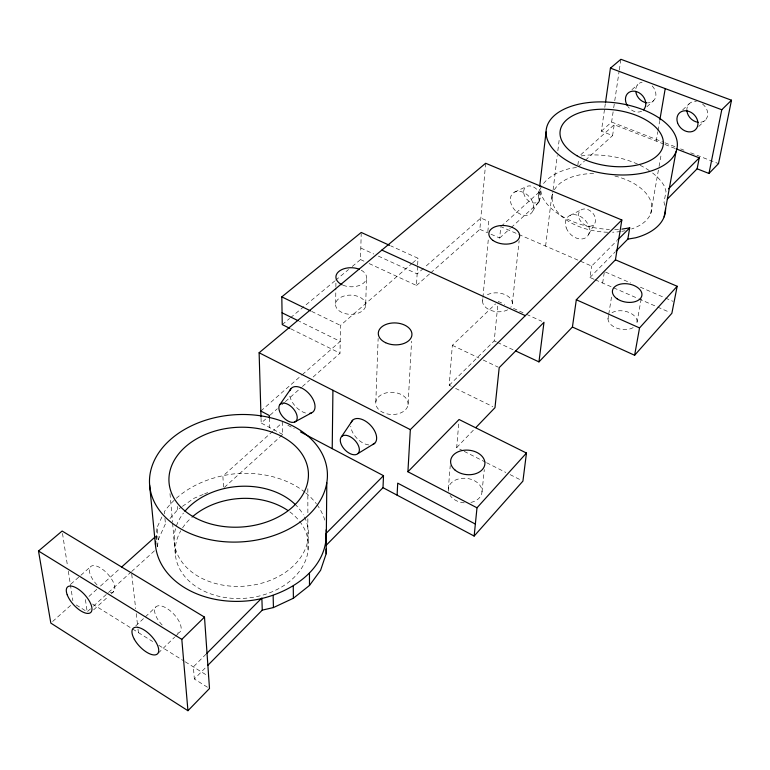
<?xml version="1.0" encoding="UTF-8"?>
<svg xmlns="http://www.w3.org/2000/svg" width="770" height="770" viewBox="0 0 770 770"><rect width="100%" height="100%" fill="white"/><g stroke="black" fill="none" stroke-linecap="round" stroke-linejoin="round"><path stroke-width="0.58" stroke-dasharray="3.85 2.89" d="M335.653 303.428L335.855 287.893M335.874 286.7L335.913 283.11M313.149 377.011L340.022 353.209L340.456 325.412L411.7 263.725M352.246 266.468L360.533 259.577L361.197 233.656M365.663 305.892A15.092 9.606 1.2 0 0 344.45 295.892A15.092 9.606 1.2 0 0 341.832 312.418A15.092 9.606 1.2 0 0 365.663 305.892L366.462 278.432M375.818 401.988L378.147 338.425M408.061 404.645A16.199 11.107 2.4 0 0 384.971 393.22A16.199 11.107 2.4 0 0 382.748 412.354A16.199 11.107 2.4 0 0 408.061 404.645L411.575 341.168M369.138 263.561L416.483 285.478L417.571 266.083M417.638 264.967L418.014 258.258L390.717 245.851M451.345 386.338L449.218 385.298L452.337 345.316L495.601 303.89M448.304 489.094L450.238 465.59M463.088 450.806L456.687 447.562L458.776 423.009M430.767 272.83L479.854 229.354L485.639 163.269M487.843 231.664L488.777 221.452L480.846 218.016L424.308 267.614M482.607 301.031L482.829 298.664M482.934 297.48L488.411 238.219M161.902 516.988L157.032 527.623L158.197 539.799L157.398 548.153L156.868 542.609M155.915 539.125L157.032 527.623M490.99 234.224L499.672 238.017L500.789 226.659L591.639 266.054L617.02 240.577M449.218 385.298L494.205 340.908L498.075 302.562M482.01 491.886L484.301 469.594M512.319 303.467L519.144 240.721M511.165 227.573L539.452 201.875L538.48 197.005L539.577 187.534M539.452 201.875L540.761 190.681L501.674 225.86M552.1 198.111L552.966 191.018M553.11 189.834L557.268 155.53M557.846 150.805L559.28 138.975M545.603 246.092L552.225 192.221M577.846 165.107L578.742 158.495M663.942 144.106L614.21 124.73L612.593 135.587L601.38 131.179L604.623 108.58M604.797 107.386L605.307 103.825M601.38 131.179L611.611 122.035L613.536 109.013M613.709 107.829L614.585 101.909M614.758 100.726L619.138 71.129M619.321 69.945L620.889 59.29M594.171 279.327L589.945 277.479L591.639 266.054M602.631 283.023L604.412 271.589M607.982 318.905L608.56 315.363M608.743 314.179L611.803 295.295M656.213 141.093L657.811 131.766M658.013 130.592L659.621 121.265M650.698 213.685L658.851 167.619M659.062 166.435L661.363 153.442M641.179 298.904L636.771 323.679A14.697 9.24 9.5 0 0 629.485 312.659A14.697 9.24 9.5 0 0 612.015 312.678M158.197 539.799L165.434 523.841L166.955 522.079M588.53 234.648L594.941 223.108M532.821 210.98L539.616 199.834M170.006 518.557L177.639 509.74L181.46 507.064M456.687 447.562L474.166 429.342M589.945 277.479L615.211 251.896M207.477 687.235L194.348 679.005L206.091 667.099M206.062 654.125L193.376 666.878L194.348 679.005M158.322 653.056L174.665 637.127M175.531 636.29L179.834 632.093M698.727 126.511L705.253 120.159M135.751 625.894L144.49 617.656M145.366 616.828L155.848 606.943M682.653 109.927L689.275 103.68M93.613 609.859L107.646 597.096M111.15 593.901L113.787 591.514M646.896 106.77L653.653 100.629M76.23 604.941L87.203 611.813L92.525 606.981M93.42 606.173L107.636 593.275M108.522 592.476L130.736 572.331M131.631 571.523L156.512 548.962M224.407 487.381L282.744 434.472L282.542 422.47L273.639 430.469M499.672 238.017L510.279 228.382M578.434 166.522L584.565 160.969M585.441 160.179L612.593 135.587M88.954 596.404L96.914 589.243M100.456 586.066L119.927 568.568M272.744 431.277L222.886 476.072L223.531 488.18M580.792 154.712L614.21 124.73M52.63 621.496L71.456 604.671M282.744 434.472L261.184 423.038L265.669 419.072M270.145 415.097L277.315 408.755M281.791 404.789L284.476 402.402M285.372 401.613L301.503 387.329M302.398 386.54L309.559 380.188M416.483 285.478L429.872 273.629M70.782 584.17L90.35 566.922M631.929 89.676L637.916 84.402M260.838 411.036L301.426 375.433M302.321 374.634L340.205 341.399L299.289 321.283M423.413 268.403L417.138 273.908L378.157 256.006M412.605 262.936L418.014 258.258M282.253 324.594L289.626 318.472M290.54 317.702L334.748 280.992M335.672 280.232L348.56 269.519M182.413 506.391L193.886 498.354L203.472 494.33M569.983 215.436L581.802 209.507M514.591 192.096L526.699 186.465M204.541 493.888L207.736 492.55M576.489 167.475L570.118 168.457A63.949 36.729 7.8 0 0 538.48 197.005M581.167 155.963L586.48 155.165A64.314 36.585 7.8 0 1 639.081 164.799M611.611 122.035L663.942 142.402M665.059 142.835L676.195 147.166M680.641 148.899L683.981 150.198M690.661 152.806L718.506 163.635M665.039 144.529L674.972 148.408M605.499 272.06L630.553 282.917M640.351 287.172L664.318 297.557M665.405 298.029L673.028 301.339M479.854 229.354L487.737 232.8M595.229 279.789L612.516 287.345M613.623 287.826L637.801 298.394M638.898 298.875L656.483 306.556M657.58 307.038L669.669 312.322M498.2 301.407L504.735 304.391M513.455 308.366L525.448 313.842M526.536 314.333L541.801 321.302M360.832 248.056L373.825 254.023M360.533 259.577L364.836 261.569M494.205 340.908L496.342 341.909M497.401 342.409L514.447 350.398M452.337 345.316L478.969 358.002M483.223 360.023L498.142 367.126M311.667 311.407L340.456 325.412M455.609 388.417L492.858 406.627M290.81 328.829L340.022 353.209M464.156 451.345L485.524 462.173M486.592 462.712L505.823 472.453M510.096 474.618L520.78 480.028M287.826 425.261L294.169 428.601M92.544 604.036L152.662 641.506M158.774 645.308L184.222 661.17M185.233 661.805L208.641 676.397M664.895 205.369L664.01 202.443L666.021 191.335L664.529 186.513A64.314 36.585 7.8 0 0 651.738 172.345M540.761 190.681L541.753 195.58A64.314 36.585 7.8 0 0 609.426 229.383M62.495 533.408L67.596 566.46M68.328 571.186L72.88 600.706M85.412 599.589L87.203 611.813M131.737 574.237L135.693 608.791M136.232 613.555L137.869 627.858M138.003 629.042L138.417 632.622M156.223 535.968L156.753 541.503M164.539 513.888L164.337 511.675C180.18 489.229 206.707 477.284 233.387 473.954A85.951 63.852 -4.9 0 1 304.862 492.136M164.934 518.316L165.434 523.841M169.997 493.589L172.509 522.089M172.615 523.273L175.348 554.448M177.36 506.429L177.639 509.74M261.049 418.235L261.184 423.038M269.385 417.908L269.625 427.514M307.836 488.681L307.875 514.225M307.846 518.749L307.875 552.263M487.372 294.775A14.909 9.423 5.7 0 1 506.4 295.305A14.909 9.423 5.7 0 1 510.751 307.346M507.661 309.81A14.909 9.423 5.7 0 1 489.576 309.858A14.909 9.423 5.7 0 1 483.271 298.644M368.772 444.935A15.958 9.433 46.3 0 1 350.745 426.147M305.546 413.028A16.055 9.307 47.9 0 1 289.53 394.538M448.381 491.241A16.911 12.301 5.6 0 1 461.923 478.343A16.911 12.301 5.6 0 1 481.423 488.065A16.911 12.301 5.6 0 1 470.855 502.444M464.291 502.858A16.911 12.301 5.6 0 1 450.065 495.428M633.21 327.597A14.697 9.24 9.5 0 1 615.615 327.664A14.697 9.24 9.5 0 1 608.396 316.528M162.162 625.019A17.383 7.969 46.5 0 1 157.09 606.115A17.383 7.969 46.5 0 1 177.408 618.628A17.383 7.969 46.5 0 1 175.329 633.132M614.855 176.032A50.214 28.837 7.8 0 1 651.035 202A50.214 28.837 7.8 0 1 631.544 228.979M625.086 230.731A50.214 28.837 7.8 0 1 621.775 231.337M620.649 231.51A50.214 28.837 7.8 0 1 612.545 232.213M607.722 232.242A50.214 28.837 7.8 0 1 552.716 193.847M554.4 189.824A50.214 28.837 7.8 0 1 596.49 173.548M652.18 85.951A11.309 9.105 48.9 0 1 655.626 97.097A11.309 9.105 48.9 0 1 647.705 102.891M635.818 88.762A11.309 9.105 48.9 0 1 642.141 82.198M702.548 104.027A11.473 9.375 45.7 0 1 707.707 114.913A11.473 9.375 45.7 0 1 700.796 122.276M686.888 110.697A11.473 9.375 45.7 0 1 696.378 101.448M305.767 492.858A85.951 63.852 -4.9 0 1 316.355 503.772M317.048 504.706A85.951 63.852 -4.9 0 1 325.238 521.665M618.551 229.364A64.314 36.585 7.8 0 1 614.017 229.47M640.12 165.3A64.314 36.585 7.8 0 1 650.823 171.672M361.255 270.193A15.323 9.538 1.4 0 1 363.498 283.148A15.323 9.538 1.4 0 1 342.968 285.179M97.059 584.931A16.998 7.623 47.7 0 1 91.466 566.046A16.998 7.623 47.7 0 1 110.909 578.02A16.998 7.623 47.7 0 1 109.658 592.688M641.603 111.236A11.415 9.115 48.9 0 1 627.983 106.626M299.655 521.348A66.73 49.944 -5.1 0 1 245.38 598.251A66.73 49.944 -5.1 0 1 180.767 530.79M182.557 527.883A66.73 49.944 -5.1 0 1 191.432 517.671M289.867 511.906A66.73 49.944 -5.1 0 1 298.924 520.453M304.497 517.007A67.26 49.954 -4.9 0 1 234.879 586.365A67.26 49.954 -4.9 0 1 183.51 513.022M294.852 504.09A67.26 49.954 -4.9 0 1 303.37 514.88M523.744 193.097A9.615 7.026 48.4 0 0 537.075 202.443A9.615 7.026 48.4 0 0 534.929 187.774A9.615 7.026 48.4 0 0 523.744 193.097M566.268 227.891A13.802 10.154 46 0 0 586.952 236.794A13.802 10.154 46 0 0 579.03 215.783A13.802 10.154 46 0 0 566.268 227.891M579.117 218.401A9.769 7.257 46 0 0 593.814 224.638A9.769 7.257 46 0 0 588.213 209.729A9.769 7.257 46 0 0 579.117 218.401M510.491 201.374A13.571 9.827 48.4 0 0 529.26 214.618A13.571 9.827 48.4 0 0 526.199 194.001A13.571 9.827 48.4 0 0 510.491 201.374"/><path stroke-width="1.16" d="M326.095 538.846L326.143 533.36L383.508 475.677L300.512 431.941M207.765 665.405L262.262 610.129L273.437 607.568L293.399 598.232L309.482 585.46L320.609 570.262L326.162 553.784L326.798 482.78A89.089 63.65 -4.1 0 0 203.424 420.94A89.089 63.65 -4.1 0 0 185.118 531.175A89.089 63.65 -4.1 0 0 326.798 482.78M332.217 448.65L332.919 390.275M326.037 545.439L382.998 487.68L383.508 475.677M397.099 495.158L397.715 483.156L475.36 524.062M382.998 487.68L474.147 536.055L476.996 507.796L407.917 471.76L410.333 429.622L621.842 219.979L485.639 163.269L259.124 352.766L261.011 417.032M326.095 529.827C329.483 570.695 286.122 596.076 250.548 600.562A85.951 63.852 -4.9 0 1 155.396 544.4L155.713 541.243M539.722 186.35L546.046 131.93M407.917 471.76L459.074 419.506L526.468 453.049L522.917 481.115L474.147 536.055M515.515 350.899L538.952 361.881L543.986 322.293L499.201 367.637L494.985 407.667L475.831 427.61M538.952 361.881L572.418 327.029L576.316 299.761L615.442 259.817L621.842 219.979M605.48 102.631L610.437 68.135L620.889 59.29L731.5 100.216L718.506 163.635L708.968 173.462L697.12 168.803L667.321 199.084M616.058 251.049L627.848 239.114L629.716 227.843L621.862 229.152M659.813 120.101L665.222 88.598M572.418 327.029L634.615 355.259L639.543 327.924L677.167 286.276L615.442 259.817M664.125 216.851L675.983 151.854A66.085 35.815 7.6 0 0 591.293 102.285A66.085 35.815 7.6 0 0 567.865 161.161A66.085 35.815 7.6 0 0 675.983 151.854M697.12 168.803L699.256 157.86L676.079 148.831M677.167 286.276L671.863 313.284L634.615 355.259M708.968 173.462L721.779 109.735L731.5 100.216M341.62 436.532L352.583 420.276M280.02 404.414L291.099 388.494M476.996 507.796L526.468 453.049M187.947 710.71L209.498 688.505L204.493 617.116L62.129 531.04L38.5 551.002L50.83 623.103L187.947 710.71L181.807 639.36L204.493 617.116M206.909 653.268L261.867 598.001L262.262 610.129M668.514 188.823L699.256 157.86M617.867 239.73L629.716 227.843M121.698 566.98L155.338 536.757M289.741 328.299L282.253 324.594L281.81 296.873L361.236 232.453L389.62 245.361M357.963 453.578A11.81 6.872 46.3 0 0 350.071 436.657A11.81 6.872 46.3 0 0 341.437 444.848A11.81 6.872 46.3 0 0 357.963 453.578L374.682 443.308M294.583 422.075A11.579 6.603 47.9 0 0 290.357 405.906A11.579 6.603 47.9 0 0 279.202 410.217A11.579 6.603 47.9 0 0 294.583 422.075L311.263 412.999M627.848 239.114L635.625 237.795A63.949 36.729 7.8 0 0 665.559 208.401M610.437 68.135L721.779 109.735M576.316 299.761L639.543 327.924M381.862 250.086L525.332 315.642M281.81 296.873L310.599 310.887M282.07 312.812L298.211 320.753M259.124 352.766L410.333 429.622M260.838 411.036L269.327 415.511L269.385 417.908M38.5 551.002L181.807 639.36M149.601 484.956L155.396 544.4M273.138 595.451L273.437 607.568M326.095 549.02L326.162 553.784M293.255 586.124L293.399 598.232M309.463 573.352L309.482 585.46M351.226 422.393A15.958 9.433 46.3 0 1 370.466 425.184A15.958 9.433 46.3 0 1 372.526 444.588M289.867 390.679A16.055 9.307 47.9 0 1 309.53 394.202A16.055 9.307 47.9 0 1 309.559 413.413M646.838 102.834A11.309 9.105 48.9 0 1 635.76 91.399M698.14 122.305A11.473 9.375 45.7 0 1 686.888 110.697M342.14 284.813A15.323 9.538 1.4 0 1 338.569 271.704A15.323 9.538 1.4 0 1 359.397 269.308M627.425 105.817A11.415 9.115 48.9 0 1 628.917 92.4A11.415 9.115 48.9 0 1 642.681 95.836A11.415 9.115 48.9 0 1 643.528 109.841M192.298 516.901A66.73 49.944 -5.1 0 1 288.009 510.587M184.916 511.27A67.26 49.954 -4.9 0 1 294.852 504.09M493.098 240.5A15.458 9.24 5.6 0 0 519.038 238.344A15.458 9.24 5.6 0 0 500.615 225.572A15.458 9.24 5.6 0 0 493.098 240.5M385.606 342.689A16.844 10.963 2.6 0 0 411.902 335.181A16.844 10.963 2.6 0 0 387.859 323.804A16.844 10.963 2.6 0 0 385.606 342.689M455.128 470.143A17.2 12.262 5.5 0 0 484.137 466.861A17.2 12.262 5.5 0 0 464.002 450.248A17.2 12.262 5.5 0 0 455.128 470.143M617.107 298.808A14.919 9.182 9.3 0 0 641.603 296.546A14.919 9.182 9.3 0 0 622.815 283.755A14.919 9.182 9.3 0 0 617.107 298.808M134.346 639.302A17.633 7.815 46.5 0 0 157.455 653.894A17.633 7.815 46.5 0 0 144.231 630.053A17.633 7.815 46.5 0 0 134.346 639.302M576.913 155.713A52.014 28.182 7.6 0 0 662.2 148.716A52.014 28.182 7.6 0 0 595.951 109.504A52.014 28.182 7.6 0 0 576.913 155.713M196.34 518.393A69.849 49.886 -4.1 0 0 307.865 481.212A69.849 49.886 -4.1 0 0 211.827 432.057A69.849 49.886 -4.1 0 0 196.34 518.393M67.221 594.815A17.238 7.469 47.7 0 0 89.272 613.266A17.238 7.469 47.7 0 0 80.927 591.11A17.238 7.469 47.7 0 0 67.221 594.815M677.542 122.757A11.588 9.394 45.7 0 0 695.474 129.687A11.588 9.394 45.7 0 0 689.323 111.544A11.588 9.394 45.7 0 0 677.542 122.757"/></g></svg>
